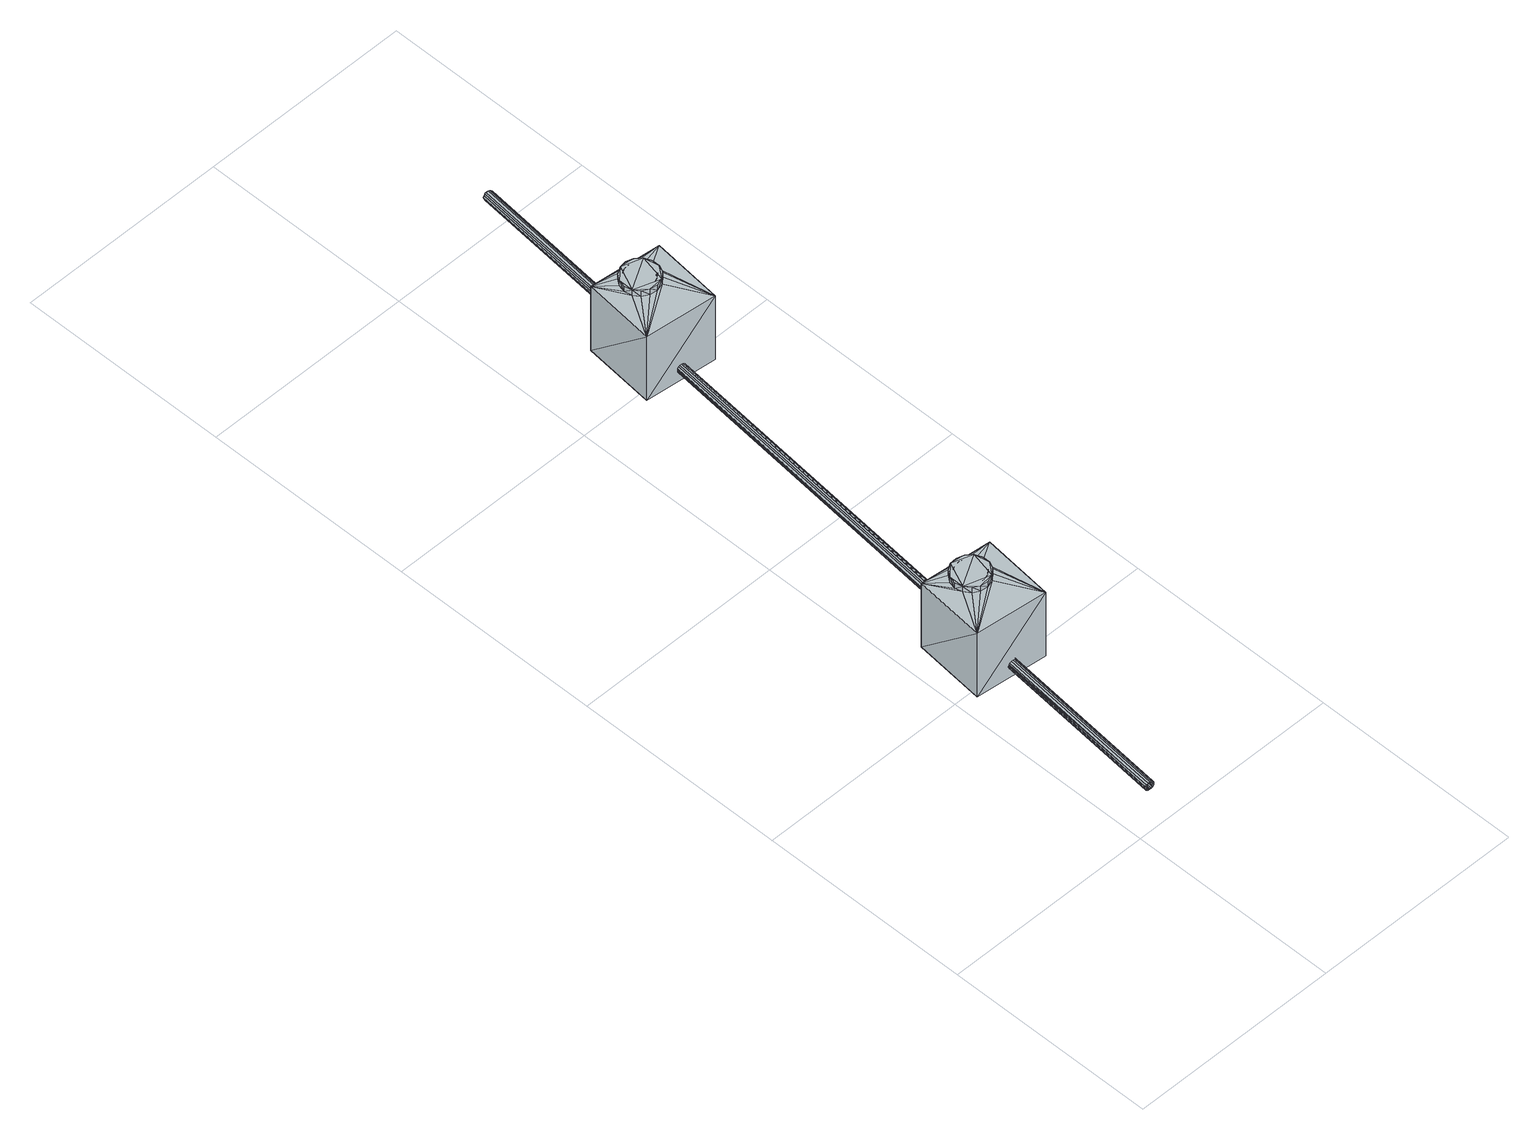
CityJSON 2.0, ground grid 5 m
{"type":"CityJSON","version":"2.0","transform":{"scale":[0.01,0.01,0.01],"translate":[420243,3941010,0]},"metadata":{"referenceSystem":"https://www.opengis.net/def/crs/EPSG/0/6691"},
"CityObjects":{
"object1":{"type":"GenericCityObject","attributes":{"function":"5500","DmGeometricAttribute.dmCode":"0001","occupierType":"400","year":1986,"depth":1.3},"geometry":[{"type":"MultiSurface","lod":"3","boundaries":[[[0,1,2,3]],[[1,4,2]],[[4,5,6,7]],[[5,8,9,6]],[[8,10,11,9]],[[10,12,13,11]],[[12,14,15,13]],[[14,16,17,15]],[[16,18,19,17]],[[18,20,21,19]],[[20,22,23,21]],[[22,24,25,23]],[[24,26,27,25]],[[26,28,29,27]],[[28,30,29]],[[30,0,3,31]],[[32,33,34]],[[33,35,36,37]],[[35,38,36]],[[38,39,40,41]],[[39,42,43,40]],[[42,44,43]],[[44,45,46,47]],[[45,48,46]],[[48,49,50]],[[49,51,52,53]],[[51,54,52]],[[54,55,56,57]],[[55,58,59,56]],[[58,60,59]],[[60,61,62,63]],[[61,32,62]],[[4,58,55,8,5]],[[6,59,63,7]],[[9,56,59,6]],[[11,57,56,9]],[[13,52,57,11]],[[15,53,52,13]],[[17,50,53,15]],[[19,46,50,17]],[[21,47,46,19]],[[23,43,47,21]],[[25,40,43,23]],[[27,41,40,25]],[[29,36,41,27]],[[31,37,36,29]],[[3,34,37,31]],[[2,62,34,3]],[[7,63,62,2]],[[61,1,0,32]],[[10,8,55,54]],[[12,10,54,51]],[[14,12,51,49]],[[16,14,49,48]],[[18,16,48,45]],[[20,18,45,44]],[[22,20,44,42]],[[24,22,42,39]],[[26,24,39,38]],[[28,26,38,35]],[[30,28,35,33]],[[0,30,33,32]],[[60,4,1,61]],[[58,4,60]],[[7,2,4]],[[31,29,30]],[[37,34,33]],[[41,36,38]],[[47,43,44]],[[50,46,48]],[[53,50,49]],[[57,52,54]],[[63,59,60]],[[34,62,32]]]}]},
"object2":{"type":"GenericCityObject","attributes":{"function":"5620","DmGeometricAttribute.dmCode":"0001","occupierType":"400"},"geometry":[{"type":"MultiSurface","lod":"3","boundaries":[[[64,65,66]],[[67,66,65]],[[68,65,69]],[[64,69,65]],[[69,64,70]],[[66,70,64]],[[70,66,71]],[[67,71,66]],[[71,67,68]],[[65,68,67]],[[72,73,74]],[[75,74,73]],[[74,75,76]],[[77,76,75]],[[76,77,78]],[[79,78,77]],[[79,80,81]],[[81,80,82]],[[83,82,84]],[[85,84,82]],[[84,85,86]],[[87,86,85]],[[88,86,89]],[[87,89,86]],[[90,88,91]],[[89,91,88]],[[91,92,90]],[[93,90,92]],[[92,94,95]],[[96,95,97]],[[94,97,95]],[[96,97,98]],[[99,98,97]],[[98,99,100]],[[101,100,99]],[[72,100,73]],[[101,73,100]],[[70,72,69]],[[102,103,104]],[[105,104,103]],[[106,107,108]],[[109,110,111]],[[112,111,110]],[[110,113,112]],[[114,112,113]],[[115,116,117]],[[115,118,119]],[[120,119,118]],[[121,122,123]],[[124,123,122]],[[122,125,124]],[[126,124,125]],[[125,127,126]],[[128,126,127]],[[129,130,131]],[[132,131,130]],[[133,128,134]],[[127,134,128]],[[135,136,137]],[[137,138,139]],[[138,140,139]],[[141,139,140]],[[141,140,142]],[[143,142,140]],[[144,145,142]],[[134,131,133]],[[132,133,131]],[[146,121,147]],[[123,147,121]],[[147,148,146]],[[149,146,148]],[[136,135,120]],[[119,120,135]],[[109,150,110]],[[113,110,150]],[[150,109,151]],[[111,151,109]],[[151,114,150]],[[113,150,114]],[[152,153,144]],[[145,144,153]],[[154,155,153]],[[154,156,157]],[[158,159,160]],[[161,160,159]],[[160,162,163]],[[157,156,162]],[[163,162,156]],[[107,106,164]],[[165,164,106]],[[130,129,164]],[[148,104,149]],[[105,149,104]],[[161,159,116]],[[117,116,159]],[[166,167,168]],[[108,168,167]],[[168,103,166]],[[102,166,103]],[[165,154,130]],[[161,116,112]],[[108,107,168]],[[164,129,107]],[[107,129,168]],[[131,134,129]],[[127,125,134]],[[134,125,129]],[[122,121,125]],[[146,149,121]],[[121,149,125]],[[125,149,129]],[[129,149,168]],[[149,105,168]],[[168,105,103]],[[99,97,101]],[[94,92,97]],[[97,92,101]],[[91,89,92]],[[87,85,89]],[[89,85,92]],[[82,80,85]],[[79,77,80]],[[80,77,85]],[[85,77,92]],[[92,77,101]],[[77,75,101]],[[101,75,73]],[[81,68,78]],[[69,78,68]],[[74,69,72]],[[76,69,74]],[[78,69,76]],[[83,68,81]],[[84,68,83]],[[86,71,84]],[[68,84,71]],[[88,71,86]],[[90,71,88]],[[93,71,90]],[[95,70,93]],[[71,93,70]],[[96,70,95]],[[98,70,96]],[[100,70,98]],[[72,70,100]],[[154,152,130]],[[132,130,152]],[[152,144,132]],[[133,132,144]],[[144,143,133]],[[128,133,143]],[[143,140,128]],[[126,128,140]],[[140,138,126]],[[124,126,138]],[[138,137,124]],[[123,124,137]],[[137,136,123]],[[147,123,136]],[[136,120,147]],[[148,147,120]],[[120,118,148]],[[104,148,118]],[[118,117,104]],[[102,104,117]],[[117,159,102]],[[166,102,159]],[[159,158,166]],[[167,166,158]],[[158,163,167]],[[106,167,163]],[[106,163,165]],[[156,165,163]],[[154,165,156]],[[135,111,119]],[[112,119,111]],[[115,112,116]],[[119,112,115]],[[169,111,135]],[[139,111,169]],[[141,151,139]],[[111,139,151]],[[142,151,141]],[[145,151,142]],[[153,114,145]],[[151,145,114]],[[155,114,153]],[[157,114,155]],[[162,114,157]],[[160,114,162]],[[161,114,160]],[[112,114,161]],[[78,79,81]],[[83,81,82]],[[93,92,95]],[[167,106,108]],[[118,115,117]],[[169,135,137]],[[169,137,139]],[[143,144,142]],[[152,154,153]],[[155,154,157]],[[158,160,163]],[[165,130,164]]]}]},
"object3":{"type":"GenericCityObject","attributes":{"function":"5620","DmGeometricAttribute.dmCode":"0001","occupierType":"400","year":1986},"geometry":[{"type":"MultiSurface","lod":"3","boundaries":[[[170,171,172]],[[173,172,171]],[[174,175,172]],[[170,172,175]],[[176,177,174]],[[175,174,177]],[[178,179,176]],[[177,176,179]],[[180,181,178]],[[179,178,181]],[[182,183,180]],[[181,180,183]],[[184,185,182]],[[183,182,185]],[[186,185,187]],[[184,187,185]],[[188,189,187]],[[186,187,189]],[[190,191,188]],[[189,188,191]],[[192,191,193]],[[190,193,191]],[[194,192,195]],[[193,195,192]],[[196,194,197]],[[195,197,194]],[[198,196,199]],[[197,199,196]],[[198,199,200]],[[201,202,203]],[[200,203,202]],[[204,201,205]],[[203,205,201]],[[171,204,173]],[[205,173,204]],[[170,206,171]],[[207,171,206]],[[208,206,175]],[[170,175,206]],[[209,183,185]],[[210,211,186]],[[185,186,211]],[[212,210,186]],[[213,212,189]],[[192,214,191]],[[213,191,214]],[[194,215,192]],[[214,192,215]],[[201,216,202]],[[217,202,216]],[[218,216,204]],[[201,204,216]],[[171,207,204]],[[218,204,207]],[[219,207,206]],[[220,221,206]],[[220,208,222]],[[223,224,222]],[[225,223,226]],[[227,225,228]],[[211,229,209]],[[227,209,229]],[[230,229,210]],[[211,210,229]],[[212,231,210]],[[230,210,231]],[[213,232,212]],[[231,212,232]],[[233,232,214]],[[213,214,232]],[[215,234,214]],[[233,214,234]],[[235,234,236]],[[215,236,234]],[[237,235,238]],[[236,238,235]],[[239,237,217]],[[238,217,237]],[[240,239,216]],[[217,216,239]],[[241,240,218]],[[216,218,240]],[[219,241,207]],[[218,207,241]],[[242,219,221]],[[220,243,221]],[[244,221,243]],[[224,245,220]],[[243,220,245]],[[223,246,224]],[[245,224,246]],[[247,246,225]],[[223,225,246]],[[227,248,225]],[[247,225,248]],[[229,249,227]],[[248,227,249]],[[230,250,229]],[[249,229,250]],[[251,250,230]],[[252,251,231]],[[233,253,232]],[[252,232,253]],[[234,254,233]],[[253,233,254]],[[235,255,234]],[[254,234,255]],[[237,256,235]],[[255,235,256]],[[239,257,237]],[[256,237,257]],[[240,258,239]],[[257,239,258]],[[241,259,240]],[[258,240,259]],[[242,259,219]],[[241,219,259]],[[244,260,242]],[[261,242,260]],[[262,260,243]],[[244,243,260]],[[245,263,243]],[[262,243,263]],[[246,264,245]],[[263,245,264]],[[265,264,247]],[[246,247,264]],[[266,265,248]],[[247,248,265]],[[267,266,249]],[[248,249,266]],[[250,268,249]],[[267,249,268]],[[269,268,251]],[[250,251,268]],[[270,269,252]],[[251,252,269]],[[253,271,252]],[[270,252,271]],[[254,272,253]],[[271,253,272]],[[273,272,255]],[[254,255,272]],[[256,274,255]],[[273,255,274]],[[275,274,257]],[[256,257,274]],[[258,276,257]],[[275,257,276]],[[277,276,259]],[[258,259,276]],[[242,261,259]],[[277,259,261]],[[278,279,280]],[[281,280,279]],[[282,283,278]],[[279,278,283]],[[284,283,282]],[[285,284,286]],[[287,288,289]],[[285,289,288]],[[290,291,287]],[[288,287,291]],[[292,293,290]],[[291,290,293]],[[294,295,292]],[[293,292,295]],[[296,295,297]],[[294,297,295]],[[298,299,297]],[[296,297,299]],[[300,301,298]],[[299,298,301]],[[302,303,300]],[[301,300,303]],[[304,305,302]],[[303,302,305]],[[306,307,304]],[[305,304,307]],[[308,309,306]],[[307,306,309]],[[310,309,311]],[[308,311,309]],[[312,310,311]],[[280,281,313]],[[312,313,281]],[[187,184,188]],[[184,182,188]],[[182,180,188]],[[180,178,188]],[[178,176,188]],[[176,174,188]],[[174,172,188]],[[172,173,188]],[[188,173,190]],[[190,173,193]],[[193,173,195]],[[195,173,197]],[[173,205,197]],[[205,203,197]],[[203,200,197]],[[200,199,197]],[[285,288,284]],[[288,291,284]],[[291,293,284]],[[284,293,283]],[[283,293,279]],[[279,293,281]],[[293,295,281]],[[281,295,312]],[[295,296,312]],[[296,299,312]],[[299,301,312]],[[301,303,312]],[[303,305,312]],[[305,307,312]],[[307,309,312]],[[309,310,312]],[[286,282,263]],[[262,263,282]],[[314,315,226]],[[222,316,317]],[[177,318,175]],[[319,320,179]],[[181,321,322]],[[209,228,323]],[[324,325,236]],[[217,238,326]],[[198,327,328]],[[329,194,330]],[[196,330,194]],[[282,278,262]],[[260,262,278]],[[278,280,260]],[[261,260,280]],[[280,313,261]],[[277,261,313]],[[313,311,277]],[[276,277,311]],[[311,308,276]],[[275,276,308]],[[306,274,308]],[[275,308,274]],[[304,273,306]],[[274,306,273]],[[302,272,304]],[[273,304,272]],[[300,271,302]],[[272,302,271]],[[298,270,300]],[[271,300,270]],[[297,269,298]],[[270,298,269]],[[294,268,297]],[[269,297,268]],[[292,267,294]],[[268,294,267]],[[290,266,292]],[[267,292,266]],[[287,265,290]],[[266,290,265]],[[289,264,287]],[[265,287,264]],[[286,263,289]],[[264,289,263]],[[315,331,226]],[[228,226,331]],[[323,228,331]],[[332,222,317]],[[226,222,332]],[[333,175,318]],[[333,316,175]],[[208,175,316]],[[222,208,316]],[[334,177,320]],[[318,177,334]],[[335,179,322]],[[181,322,179]],[[319,179,335]],[[336,209,323]],[[337,183,336]],[[209,336,183]],[[338,183,337]],[[321,183,338]],[[181,183,321]],[[325,339,236]],[[238,236,339]],[[326,238,339]],[[340,217,341]],[[342,217,340]],[[202,217,342]],[[343,202,342]],[[344,202,343]],[[344,327,202]],[[198,202,327]],[[345,196,328]],[[198,328,196]],[[330,196,345]],[[346,194,329]],[[347,194,346]],[[348,194,347]],[[349,215,348]],[[215,194,348]],[[350,215,349]],[[351,215,350]],[[351,324,215]],[[236,215,324]],[[202,198,200]],[[211,209,185]],[[189,212,186]],[[191,213,189]],[[221,219,206]],[[208,220,206]],[[224,220,222]],[[226,223,222]],[[228,225,226]],[[209,227,228]],[[244,242,221]],[[231,251,230]],[[232,252,231]],[[286,284,282]],[[289,285,286]],[[313,312,311]],[[177,179,320]],[[341,217,326]],[[314,226,332]]]}]},
"object4":{"type":"GenericCityObject","attributes":{"function":"5500","DmGeometricAttribute.dmCode":"0001","occupierType":"400","year":1986,"depth":1.3},"geometry":[{"type":"MultiSurface","lod":"3","boundaries":[[[352,353,354]],[[353,355,356,357]],[[355,358,359,356]],[[358,360,361,359]],[[360,362,363,361]],[[362,364,365,363]],[[364,366,367,365]],[[366,368,367]],[[368,369,370,371]],[[369,372,373,370]],[[372,374,375,373]],[[374,376,377,375]],[[376,378,379,377]],[[378,380,381,379]],[[380,382,381]],[[382,352,383]],[[384,385,386]],[[385,387,388,389]],[[387,390,391,388]],[[390,392,393,391]],[[392,394,395,393]],[[394,396,397,395]],[[396,398,399,397]],[[398,400,401,399]],[[400,402,403,401]],[[402,404,405,403]],[[404,406,407,405]],[[406,408,409,407]],[[408,410,411,409]],[[410,412,413,411]],[[412,414,415,413]],[[414,384,415]],[[372,396,394,374]],[[369,398,396,372]],[[368,400,398,369]],[[366,402,400,368]],[[364,404,402,366]],[[362,406,404,364]],[[360,408,406,362]],[[358,410,408,360]],[[355,412,410,358]],[[353,414,412,355]],[[352,384,414,353]],[[382,385,384,352]],[[380,387,385,382]],[[378,390,387,380]],[[376,392,390,378]],[[374,394,392,376]],[[359,411,413,356]],[[361,409,411,359]],[[363,407,409,361]],[[365,405,407,363]],[[367,403,405,365]],[[371,401,403,367]],[[370,399,401,371]],[[373,397,399,370]],[[375,395,397,373]],[[377,393,395,375]],[[379,391,393,377]],[[381,388,391,379]],[[383,389,388,381]],[[354,386,389,383]],[[357,415,386,354]],[[356,413,415,357]],[[357,354,353]],[[371,367,368]],[[383,381,382]],[[354,383,352]],[[389,386,385]],[[386,415,384]]]}]},
"object5":{"type":"GenericCityObject","attributes":{"function":"5620","DmGeometricAttribute.dmCode":"0001","occupierType":"400"},"geometry":[{"type":"MultiSurface","lod":"3","boundaries":[[[416,417,418]],[[419,418,417]],[[420,417,421]],[[416,421,417]],[[421,416,422]],[[418,422,416]],[[422,418,423]],[[419,423,418]],[[423,419,420]],[[417,420,419]],[[424,425,426]],[[427,426,425]],[[426,427,428]],[[429,428,427]],[[428,429,430]],[[431,430,429]],[[430,431,432]],[[433,432,431]],[[432,433,434]],[[435,434,436]],[[437,436,434]],[[436,437,438]],[[439,438,437]],[[440,438,441]],[[439,441,438]],[[442,440,443]],[[441,443,440]],[[443,444,442]],[[445,442,444]],[[444,446,447]],[[448,447,449]],[[446,449,447]],[[448,449,450]],[[451,450,449]],[[450,451,452]],[[453,452,451]],[[452,453,425]],[[422,424,421]],[[454,455,456]],[[457,456,455]],[[458,459,460]],[[461,460,459]],[[462,463,464]],[[465,464,463]],[[463,466,465]],[[467,465,466]],[[468,469,470]],[[471,470,469]],[[469,468,472]],[[473,472,468]],[[474,475,476]],[[477,476,475]],[[475,478,477]],[[479,477,478]],[[478,480,479]],[[481,479,480]],[[482,483,484]],[[485,484,483]],[[486,481,487]],[[480,487,481]],[[488,489,490]],[[491,490,492]],[[493,492,490]],[[493,494,492]],[[495,492,494]],[[495,494,496]],[[497,496,494]],[[497,498,496]],[[499,496,498]],[[484,485,486]],[[500,474,501]],[[476,501,474]],[[501,502,500]],[[503,500,502]],[[488,472,473]],[[462,504,463]],[[466,463,504]],[[504,462,505]],[[464,505,462]],[[505,467,504]],[[466,504,467]],[[506,507,498]],[[499,498,507]],[[508,509,507]],[[509,508,510]],[[511,510,508]],[[512,513,514]],[[515,514,513]],[[512,514,516]],[[517,516,514]],[[510,511,517]],[[516,517,511]],[[461,459,518]],[[519,518,459]],[[483,482,518]],[[502,456,503]],[[457,503,456]],[[515,513,471]],[[470,471,513]],[[520,458,521]],[[460,521,458]],[[521,455,520]],[[454,520,455]],[[519,508,483]],[[515,471,465]],[[460,461,521]],[[518,482,461]],[[461,482,521]],[[484,487,482]],[[480,478,487]],[[487,478,482]],[[475,474,478]],[[500,503,474]],[[474,503,478]],[[478,503,482]],[[482,503,521]],[[503,457,521]],[[521,457,455]],[[451,449,453]],[[446,444,449]],[[449,444,453]],[[443,441,444]],[[439,437,441]],[[441,437,444]],[[434,433,437]],[[431,429,433]],[[433,429,437]],[[437,429,444]],[[444,429,453]],[[429,427,453]],[[453,427,425]],[[432,420,430]],[[421,430,420]],[[426,421,424]],[[428,421,426]],[[430,421,428]],[[435,420,432]],[[436,420,435]],[[438,423,436]],[[420,436,423]],[[440,423,438]],[[442,423,440]],[[445,423,442]],[[447,422,445]],[[423,445,422]],[[448,422,447]],[[450,422,448]],[[452,422,450]],[[424,422,452]],[[508,506,483]],[[485,483,506]],[[506,498,485]],[[486,485,498]],[[498,497,486]],[[481,486,497]],[[497,494,481]],[[479,481,494]],[[494,493,479]],[[477,479,493]],[[493,490,477]],[[476,477,490]],[[490,489,476]],[[501,476,489]],[[489,473,501]],[[502,501,473]],[[473,468,502]],[[456,502,468]],[[468,470,456]],[[454,456,470]],[[470,513,454]],[[520,454,513]],[[513,512,520]],[[458,520,512]],[[512,516,458]],[[459,458,516]],[[459,516,519]],[[511,519,516]],[[508,519,511]],[[488,464,472]],[[465,472,464]],[[469,465,471]],[[472,465,469]],[[491,464,488]],[[492,464,491]],[[495,505,492]],[[464,492,505]],[[496,505,495]],[[499,505,496]],[[507,467,499]],[[505,499,467]],[[509,467,507]],[[510,467,509]],[[517,467,510]],[[514,467,517]],[[515,467,514]],[[465,467,515]],[[435,432,434]],[[445,444,447]],[[424,452,425]],[[491,488,490]],[[487,484,486]],[[489,488,473]],[[506,508,507]],[[519,483,518]]]}]},
"object6":{"type":"GenericCityObject","attributes":{"function":"5620","DmGeometricAttribute.dmCode":"0001","occupierType":"400","year":1986},"geometry":[{"type":"MultiSurface","lod":"3","boundaries":[[[522,523,524]],[[525,524,523]],[[526,527,524]],[[522,524,527]],[[528,529,526]],[[527,526,529]],[[530,531,528]],[[529,528,531]],[[532,533,530]],[[531,530,533]],[[534,535,532]],[[533,532,535]],[[536,537,534]],[[535,534,537]],[[538,537,539]],[[536,539,537]],[[540,541,539]],[[538,539,541]],[[542,543,540]],[[541,540,543]],[[544,543,545]],[[542,545,543]],[[546,544,547]],[[545,547,544]],[[548,546,549]],[[547,549,546]],[[550,548,551]],[[549,551,548]],[[550,551,552]],[[553,554,555]],[[552,555,554]],[[556,553,557]],[[555,557,553]],[[523,556,525]],[[557,525,556]],[[522,558,523]],[[559,523,558]],[[560,558,527]],[[522,527,558]],[[561,535,537]],[[562,563,538]],[[537,538,563]],[[564,562,538]],[[565,564,541]],[[544,566,543]],[[565,543,566]],[[553,567,554]],[[568,554,567]],[[569,567,556]],[[553,556,567]],[[523,559,556]],[[569,556,559]],[[570,559,558]],[[571,572,558]],[[571,560,573]],[[574,575,573]],[[576,574,577]],[[578,576,579]],[[563,580,561]],[[578,561,580]],[[581,580,562]],[[563,562,580]],[[564,582,562]],[[581,562,582]],[[565,583,564]],[[582,564,583]],[[584,583,566]],[[565,566,583]],[[585,586,566]],[[584,566,586]],[[587,586,588]],[[585,588,586]],[[589,587,590]],[[588,590,587]],[[591,589,568]],[[590,568,589]],[[592,591,567]],[[568,567,591]],[[593,592,569]],[[567,569,592]],[[570,593,559]],[[569,559,593]],[[594,570,572]],[[571,595,572]],[[596,572,595]],[[575,597,571]],[[595,571,597]],[[574,598,575]],[[597,575,598]],[[599,598,576]],[[574,576,598]],[[578,600,576]],[[599,576,600]],[[580,601,578]],[[600,578,601]],[[581,602,580]],[[601,580,602]],[[603,602,581]],[[604,603,582]],[[584,605,583]],[[604,583,605]],[[586,606,584]],[[605,584,606]],[[587,607,586]],[[606,586,607]],[[589,608,587]],[[607,587,608]],[[591,609,589]],[[608,589,609]],[[592,610,591]],[[609,591,610]],[[593,611,592]],[[610,592,611]],[[594,611,570]],[[593,570,611]],[[596,612,594]],[[613,594,612]],[[614,612,595]],[[596,595,612]],[[597,615,595]],[[614,595,615]],[[598,616,597]],[[615,597,616]],[[617,616,599]],[[598,599,616]],[[618,617,600]],[[599,600,617]],[[619,618,601]],[[600,601,618]],[[602,620,601]],[[619,601,620]],[[621,620,603]],[[602,603,620]],[[622,621,604]],[[603,604,621]],[[605,623,604]],[[622,604,623]],[[606,624,605]],[[623,605,624]],[[625,624,607]],[[606,607,624]],[[608,626,607]],[[625,607,626]],[[627,626,609]],[[608,609,626]],[[610,628,609]],[[627,609,628]],[[629,628,611]],[[610,611,628]],[[594,613,611]],[[629,611,613]],[[630,631,632]],[[633,632,631]],[[634,635,630]],[[631,630,635]],[[636,635,634]],[[637,636,638]],[[639,640,641]],[[637,641,640]],[[642,643,639]],[[640,639,643]],[[644,645,642]],[[643,642,645]],[[646,647,644]],[[645,644,647]],[[648,647,649]],[[646,649,647]],[[650,651,649]],[[648,649,651]],[[652,653,650]],[[651,650,653]],[[654,655,652]],[[653,652,655]],[[656,657,654]],[[655,654,657]],[[658,659,656]],[[657,656,659]],[[660,661,658]],[[659,658,661]],[[662,661,663]],[[660,663,661]],[[664,662,663]],[[632,633,665]],[[664,665,633]],[[539,536,540]],[[536,534,540]],[[534,532,540]],[[532,530,540]],[[530,528,540]],[[528,526,540]],[[526,524,540]],[[524,525,540]],[[540,525,542]],[[542,525,545]],[[545,525,547]],[[547,525,549]],[[525,557,549]],[[557,555,549]],[[555,552,549]],[[552,551,549]],[[637,640,636]],[[640,643,636]],[[643,645,636]],[[636,645,635]],[[635,645,631]],[[631,645,633]],[[645,647,633]],[[633,647,664]],[[647,648,664]],[[648,651,664]],[[651,653,664]],[[653,655,664]],[[655,657,664]],[[657,659,664]],[[659,661,664]],[[661,662,664]],[[638,634,615]],[[614,615,634]],[[585,666,667]],[[668,669,588]],[[670,568,671]],[[590,671,568]],[[550,672,673]],[[546,674,544]],[[675,544,674]],[[676,677,548]],[[678,679,577]],[[573,680,681]],[[682,683,527]],[[531,684,529]],[[533,685,686]],[[561,579,687]],[[634,630,614]],[[612,614,630]],[[630,632,612]],[[613,612,632]],[[632,665,613]],[[629,613,665]],[[665,663,629]],[[628,629,663]],[[663,660,628]],[[627,628,660]],[[658,626,660]],[[627,660,626]],[[656,625,658]],[[626,658,625]],[[654,624,656]],[[625,656,624]],[[652,623,654]],[[624,654,623]],[[650,622,652]],[[623,652,622]],[[649,621,650]],[[622,650,621]],[[646,620,649]],[[621,649,620]],[[644,619,646]],[[620,646,619]],[[642,618,644]],[[619,644,618]],[[639,617,642]],[[618,642,617]],[[641,616,639]],[[617,639,616]],[[638,615,641]],[[616,641,615]],[[688,585,667]],[[689,588,688]],[[585,688,588]],[[668,588,689]],[[669,690,588]],[[590,588,690]],[[671,590,690]],[[691,568,670]],[[692,568,691]],[[554,568,692]],[[693,554,692]],[[694,554,693]],[[694,672,554]],[[550,554,672]],[[695,548,673]],[[550,673,548]],[[676,548,695]],[[585,566,666]],[[566,544,666]],[[666,544,675]],[[677,696,548]],[[546,548,696]],[[697,546,696]],[[674,546,697]],[[679,698,577]],[[579,577,698]],[[687,579,698]],[[699,573,681]],[[577,573,699]],[[573,560,680]],[[700,529,684]],[[682,529,700]],[[701,531,686]],[[533,686,531]],[[702,531,701]],[[703,561,704]],[[535,561,703]],[[705,535,706]],[[707,535,705]],[[707,685,535]],[[533,535,685]],[[554,550,552]],[[563,561,537]],[[541,564,538]],[[543,565,541]],[[572,570,558]],[[560,571,558]],[[575,571,573]],[[577,574,573]],[[579,576,577]],[[561,578,579]],[[596,594,572]],[[582,603,581]],[[583,604,582]],[[638,636,634]],[[641,637,638]],[[665,664,663]],[[529,682,527]],[[702,684,531]],[[704,561,687]],[[678,577,699]],[[527,680,560]],[[683,680,527]],[[706,535,703]]]}]},
"object7":{"type":"GenericCityObject","attributes":{"function":"5500","DmGeometricAttribute.dmCode":"0001","occupierType":"400","year":1986,"depth":1.3},"geometry":[{"type":"MultiSurface","lod":"3","boundaries":[[[708,709,710,711]],[[709,712,713,710]],[[712,714,715,713]],[[714,716,717,715]],[[716,718,719,717]],[[718,720,721,719]],[[720,722,723,721]],[[722,724,725,723]],[[724,726,727,725]],[[726,728,729,727]],[[728,730,731,729]],[[730,732,733,731]],[[732,734,735,733]],[[734,736,737,735]],[[736,738,739,737]],[[738,708,711,739]],[[740,741,742]],[[741,743,744,745]],[[743,746,747,744]],[[746,748,749,747]],[[748,750,751,749]],[[750,752,753,751]],[[752,754,755,753]],[[754,756,755]],[[756,757,758,759]],[[757,760,761,758]],[[760,762,763,761]],[[762,764,765,763]],[[764,766,767,765]],[[766,768,769,767]],[[768,770,771,769]],[[770,740,771]],[[767,769,713]],[[728,752,750,730]],[[754,752,728]],[[724,756,754,726]],[[757,756,724]],[[720,760,757,722]],[[718,762,760,720]],[[716,764,762,718]],[[714,766,764,716]],[[712,768,766,714]],[[709,770,768,712]],[[708,740,770,709]],[[738,741,740,708]],[[736,743,741,738]],[[746,743,736]],[[732,748,746,734]],[[730,750,748,732]],[[745,739,711,742]],[[710,713,769,771]],[[711,710,771,742]],[[744,737,739,745]],[[747,735,737,744]],[[749,733,735,747]],[[751,731,733,749]],[[753,729,731,751]],[[755,727,729,753]],[[759,725,727,755]],[[758,723,725,759]],[[761,721,723,758]],[[763,719,721,761]],[[765,717,719,763]],[[717,765,767,713,715]],[[745,742,741]],[[759,755,756]],[[742,771,740]],[[726,754,728]],[[722,757,724]],[[734,746,736]]]}]}
},
"vertices":[
[78,64,96],[79,64,100],[129,545,100],[128,545,96],[81,64,104],[85,63,106],[135,544,106],[131,545,104],[89,63,107],[139,544,107],[93,62,106],[143,543,106],[97,62,104],[147,543,104],[99,62,100],[149,543,100],[100,62,96],[150,543,96],[99,62,92],[149,543,92],[97,62,88],[147,543,88],[93,62,86],[143,543,86],[89,63,85],[139,544,85],[85,63,86],[135,544,86],[81,64,88],[131,545,88],[79,64,92],[129,545,92],[81,64,96],[81,64,93],[131,545,96],[83,63,90],[133,544,90],[132,545,93],[86,63,89],[89,63,88],[139,544,88],[136,544,89],[92,62,89],[142,543,89],[95,62,90],[96,62,93],[146,543,93],[145,543,90],[97,62,96],[96,62,99],[147,543,96],[95,62,102],[145,543,102],[146,543,99],[92,62,104],[89,63,104],[139,544,104],[142,543,104],[86,63,104],[136,544,104],[83,63,102],[81,64,99],[132,545,99],[133,544,102],
[231,634,62],[213,465,62],[62,652,62],[44,483,62],[213,465,242],[231,634,242],[62,652,242],[44,483,242],[146,640,242],[146,640,257],[164,635,242],[164,635,257],[177,623,242],[177,623,257],[184,606,242],[184,606,257],[184,588,257],[184,588,242],[177,572,257],[177,572,242],[163,560,242],[163,560,257],[146,554,242],[146,554,257],[128,556,242],[128,556,257],[113,565,242],[113,565,257],[102,580,257],[102,580,242],[98,597,257],[98,597,242],[102,615,242],[102,615,257],[113,630,242],[113,630,257],[128,639,242],[128,639,257],[131,630,251],[131,630,255],[119,623,251],[119,623,255],[169,617,251],[169,617,255],[159,627,255],[55,492,72],[71,641,72],[55,492,232],[71,641,232],[220,626,72],[220,626,232],[121,620,232],[132,627,232],[132,627,251],[121,620,251],[114,610,232],[114,610,251],[111,584,255],[119,572,255],[111,584,251],[119,572,251],[131,565,255],[131,565,251],[145,564,255],[145,564,251],[175,590,255],[175,590,251],[169,577,255],[169,577,251],[159,568,251],[159,568,255],[111,597,232],[111,597,251],[114,585,251],[121,574,251],[121,574,232],[132,568,251],[132,568,232],[145,567,232],[145,567,251],[157,571,251],[157,571,232],[108,597,255],[108,597,251],[111,611,251],[111,611,255],[204,476,72],[204,476,232],[167,579,251],[167,579,232],[172,591,251],[172,591,232],[172,604,251],[172,604,232],[157,624,251],[145,628,251],[157,624,232],[145,628,232],[167,616,232],[167,616,251],[175,604,255],[175,604,251],[145,631,251],[159,627,251],[145,631,255],[114,585,232],
[163,568,79],[164,559,79],[153,564,70],[154,560,70],[151,569,70],[159,575,79],[147,572,70],[152,581,79],[142,573,70],[144,584,79],[137,574,70],[136,584,79],[133,572,70],[128,581,79],[129,569,70],[121,576,79],[117,568,79],[127,565,70],[126,560,70],[115,560,79],[126,555,70],[117,552,79],[121,544,79],[129,551,70],[127,539,79],[133,548,70],[135,536,79],[137,546,70],[144,536,79],[142,546,70],[147,548,70],[158,544,79],[152,538,79],[150,551,70],[163,551,79],[153,555,70],[163,568,113],[164,559,113],[159,575,113],[128,581,113],[117,568,113],[121,576,113],[115,560,113],[117,552,113],[121,544,113],[127,539,113],[158,544,113],[152,538,113],[163,551,113],[184,559,118],[174,588,118],[182,574,118],[152,581,113],[148,604,118],[162,598,118],[132,604,118],[144,584,113],[118,599,118],[136,584,113],[106,589,118],[98,575,118],[95,560,118],[98,545,118],[105,531,118],[117,521,118],[131,516,118],[135,536,113],[147,516,118],[144,536,113],[162,521,118],[174,531,118],[181,544,118],[184,559,128],[174,588,128],[182,574,128],[162,598,128],[148,604,128],[132,604,128],[118,599,128],[106,589,128],[98,575,128],[95,560,128],[98,545,128],[105,531,128],[117,521,128],[131,516,128],[147,516,128],[162,521,128],[174,531,128],[181,544,128],[163,568,133],[164,559,133],[159,575,133],[152,581,133],[144,584,133],[136,584,133],[128,581,133],[121,576,133],[117,568,133],[115,560,133],[117,552,133],[121,544,133],[127,539,133],[135,536,133],[144,536,133],[152,539,133],[158,544,133],[162,551,133],[153,564,133],[153,564,171],[154,560,133],[154,560,171],[151,569,133],[151,569,171],[147,572,171],[142,574,171],[147,572,133],[137,574,133],[137,574,171],[142,574,133],[133,572,133],[133,572,171],[129,569,133],[129,569,171],[126,565,133],[126,565,171],[126,560,171],[126,560,133],[126,555,133],[126,555,171],[129,551,133],[129,551,171],[132,548,133],[132,548,171],[137,546,133],[137,546,171],[142,546,133],[142,546,171],[147,547,133],[147,547,171],[150,551,171],[150,551,133],[153,555,171],[153,555,133],[144,584,107],[143,584,107],[152,581,101],[150,581,104],[152,581,92],[144,584,86],[147,583,86],[135,584,88],[139,584,86],[135,584,104],[135,536,107],[138,536,107],[144,536,105],[144,536,87],[142,536,86],[134,536,86],[135,536,86],[139,584,106],[147,583,106],[153,580,96],[150,581,88],[143,584,85],[133,583,100],[132,583,96],[133,583,92],[142,536,106],[148,537,100],[146,536,104],[149,537,96],[148,537,92],[146,536,88],[138,536,85],[130,537,88],[128,538,92],[127,539,96],[128,538,100],[130,537,104],[134,536,106],
[132,578,96],[132,578,100],[232,1539,96],[135,578,104],[235,1539,104],[232,1539,100],[138,577,106],[238,1539,106],[142,577,107],[242,1538,107],[147,576,106],[247,1538,106],[150,576,104],[250,1537,104],[152,576,100],[252,1537,100],[153,576,96],[152,576,92],[252,1537,92],[253,1537,96],[150,576,88],[250,1537,88],[147,576,86],[247,1538,86],[142,577,85],[242,1538,85],[138,577,86],[238,1539,86],[135,578,88],[235,1539,88],[132,578,92],[232,1539,92],[134,578,96],[135,578,93],[234,1539,96],[137,577,90],[237,1539,90],[235,1539,93],[139,577,89],[239,1538,89],[142,577,88],[242,1538,88],[146,576,89],[245,1538,89],[148,576,90],[248,1538,90],[150,576,93],[250,1537,93],[150,576,96],[250,1537,96],[150,576,99],[250,1537,99],[148,576,102],[248,1538,102],[146,576,104],[245,1538,104],[142,577,104],[242,1538,104],[139,577,104],[239,1538,104],[137,577,102],[237,1539,102],[135,578,99],[235,1539,99],
[337,1630,62],[319,1461,62],[168,1648,62],[150,1479,62],[319,1461,242],[337,1630,242],[168,1648,242],[150,1479,242],[252,1636,242],[252,1636,257],[269,1631,242],[269,1631,257],[283,1619,242],[283,1619,257],[290,1602,242],[290,1602,257],[290,1584,242],[290,1584,257],[283,1567,257],[283,1567,242],[269,1555,242],[269,1555,257],[252,1550,242],[252,1550,257],[234,1552,242],[234,1552,257],[218,1561,242],[218,1561,257],[208,1575,257],[208,1575,242],[204,1593,257],[204,1593,242],[208,1611,242],[208,1611,257],[218,1625,242],[218,1625,257],[234,1634,242],[234,1634,257],[237,1626,251],[237,1626,255],[225,1619,251],[225,1619,255],[265,1623,251],[275,1613,251],[265,1623,255],[275,1613,255],[161,1488,72],[177,1637,72],[161,1488,232],[177,1637,232],[326,1621,72],[326,1621,232],[227,1616,251],[227,1616,232],[238,1623,251],[238,1623,232],[219,1606,232],[219,1606,251],[216,1579,255],[225,1568,255],[216,1579,251],[225,1568,251],[237,1561,255],[237,1561,251],[251,1559,255],[251,1559,251],[281,1586,255],[281,1586,251],[275,1573,255],[275,1573,251],[265,1564,251],[265,1564,255],[217,1593,232],[217,1593,251],[219,1581,251],[219,1581,232],[227,1570,232],[227,1570,251],[238,1564,251],[238,1564,232],[251,1562,232],[251,1562,251],[263,1566,251],[263,1566,232],[214,1593,255],[214,1593,251],[217,1607,251],[217,1607,255],[310,1472,72],[310,1472,232],[273,1575,251],[273,1575,232],[278,1587,251],[278,1587,232],[278,1600,232],[278,1600,251],[263,1620,251],[251,1624,251],[263,1620,232],[251,1624,232],[273,1611,251],[273,1611,232],[281,1600,255],[281,1600,251],[251,1627,251],[251,1627,255],
[267,1562,79],[269,1554,79],[257,1559,70],[258,1554,70],[255,1563,70],[263,1570,79],[251,1566,70],[257,1575,79],[247,1568,70],[249,1578,79],[242,1568,70],[240,1578,79],[237,1566,70],[232,1575,79],[233,1563,70],[225,1570,79],[221,1563,79],[231,1559,70],[230,1554,70],[220,1554,79],[231,1549,70],[221,1546,79],[225,1538,79],[233,1545,70],[232,1533,79],[237,1542,70],[239,1530,79],[241,1540,70],[248,1530,79],[246,1540,70],[251,1542,70],[263,1538,79],[256,1533,79],[255,1545,70],[267,1545,79],[257,1549,70],[267,1562,113],[269,1554,113],[263,1570,113],[232,1575,113],[221,1563,113],[225,1570,113],[220,1554,113],[221,1546,113],[225,1538,113],[263,1538,113],[256,1533,113],[267,1545,113],[289,1554,118],[279,1582,118],[286,1569,118],[257,1575,113],[252,1598,118],[267,1592,118],[237,1598,118],[249,1578,113],[222,1593,118],[240,1578,113],[210,1583,118],[202,1570,118],[199,1555,118],[202,1539,118],[210,1526,118],[232,1533,113],[221,1516,118],[236,1510,118],[239,1530,113],[251,1510,118],[248,1530,113],[266,1515,118],[278,1525,118],[286,1538,118],[289,1554,128],[279,1582,128],[286,1569,128],[267,1592,128],[252,1598,128],[237,1598,128],[222,1593,128],[210,1583,128],[202,1570,128],[199,1555,128],[202,1539,128],[210,1526,128],[221,1516,128],[236,1510,128],[251,1510,128],[266,1515,128],[278,1525,128],[286,1538,128],[267,1562,133],[268,1554,133],[263,1569,133],[256,1575,133],[249,1578,133],[240,1578,133],[232,1575,133],[226,1570,133],[221,1563,133],[220,1554,133],[221,1546,133],[225,1539,133],[232,1533,133],[240,1530,133],[248,1530,133],[256,1533,133],[262,1538,133],[267,1545,133],[257,1559,133],[257,1559,171],[258,1554,133],[258,1554,171],[255,1563,133],[255,1563,171],[251,1566,171],[247,1568,171],[251,1566,133],[242,1568,133],[242,1568,171],[247,1568,133],[237,1566,133],[237,1566,171],[233,1563,133],[233,1563,171],[231,1559,133],[231,1559,171],[230,1554,171],[230,1554,133],[231,1549,133],[231,1549,171],[233,1545,133],[233,1545,171],[237,1542,133],[237,1542,171],[241,1540,133],[241,1540,171],[246,1540,133],[246,1540,171],[251,1542,133],[251,1542,171],[255,1545,171],[255,1545,133],[257,1549,171],[257,1549,133],[232,1533,99],[232,1533,100],[239,1530,107],[242,1530,107],[249,1530,104],[248,1530,105],[248,1530,88],[246,1530,86],[232,1533,94],[231,1533,96],[239,1530,86],[238,1531,86],[249,1578,107],[247,1578,107],[257,1575,100],[254,1576,104],[257,1575,92],[257,1575,96],[251,1577,86],[240,1578,88],[242,1578,86],[240,1578,105],[234,1532,104],[238,1531,106],[246,1530,106],[252,1531,100],[253,1532,96],[252,1531,92],[249,1530,88],[242,1530,85],[234,1532,88],[232,1533,92],[242,1578,106],[251,1577,106],[254,1576,88],[247,1578,85],[249,1578,86],[236,1577,100],[239,1578,104],[236,1577,92],[236,1577,96],[239,1578,88],
[235,1571,96],[236,1571,100],[286,2052,100],[285,2053,96],[238,1571,104],[288,2052,104],[241,1571,106],[291,2052,106],[246,1570,107],[296,2051,107],[250,1570,106],[300,2051,106],[253,1570,104],[303,2051,104],[256,1569,100],[306,2050,100],[257,1569,96],[306,2050,96],[256,1569,92],[306,2050,92],[253,1570,88],[303,2051,88],[250,1570,86],[300,2051,86],[246,1570,85],[296,2051,85],[241,1571,86],[291,2052,86],[238,1571,88],[288,2052,88],[236,1571,92],[286,2052,92],[238,1571,96],[238,1571,93],[288,2052,96],[240,1571,90],[290,2052,90],[288,2052,93],[243,1571,89],[293,2052,89],[246,1570,88],[296,2051,88],[249,1570,89],[299,2051,89],[251,1570,90],[301,2051,90],[253,1570,93],[303,2051,93],[254,1570,96],[253,1570,99],[303,2051,99],[304,2051,96],[251,1570,102],[301,2051,102],[249,1570,104],[299,2051,104],[246,1570,104],[296,2051,104],[243,1571,104],[293,2052,104],[240,1571,102],[290,2052,102],[238,1571,99],[288,2052,99]
]}
